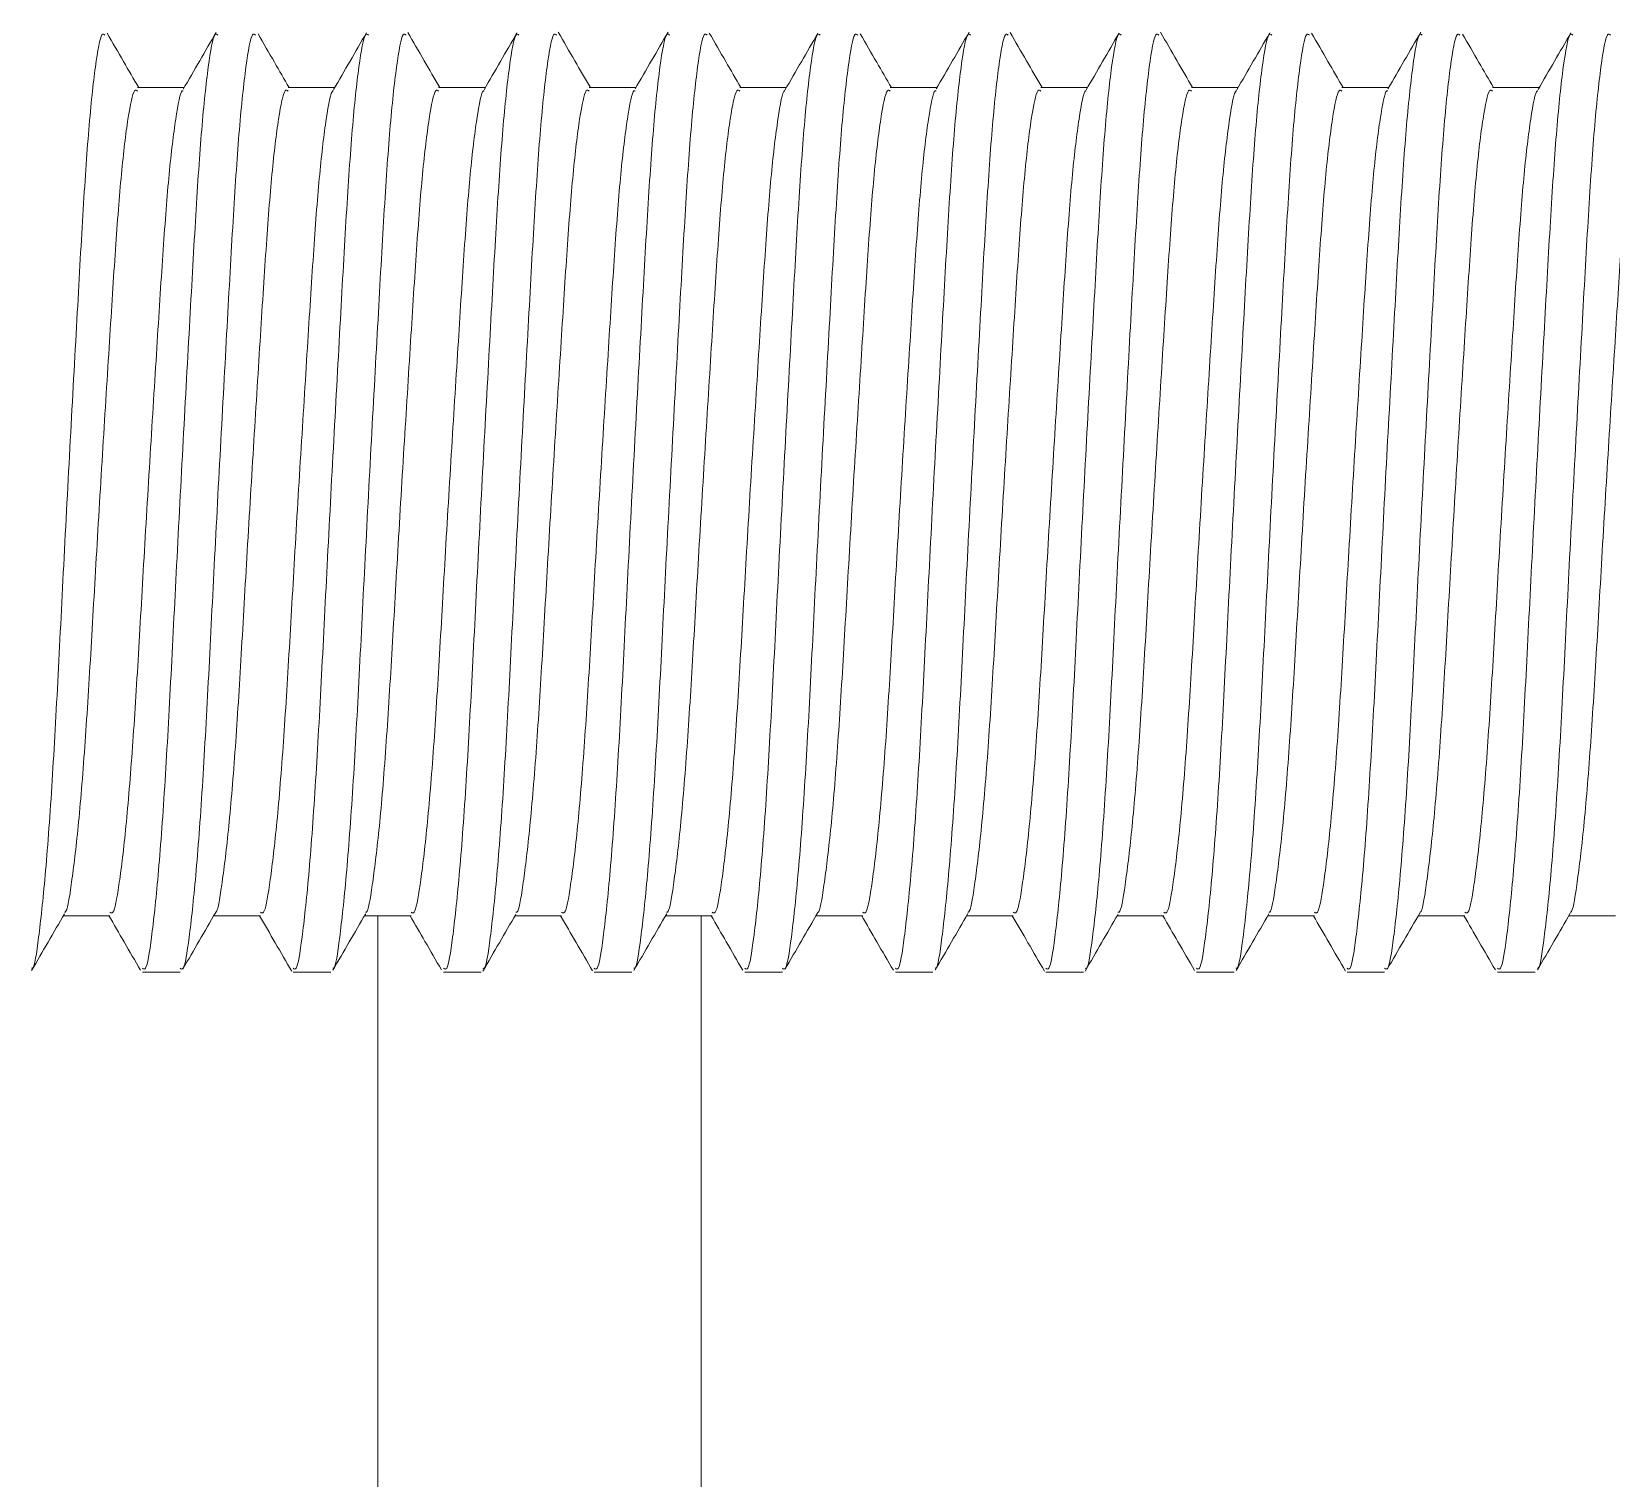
# Model space of a CAD drawing. Header units: millimetres. Extents: x 2509 to 128734, y 2492 to 91667.
# Drawn here: x 37459.04 to 37501.01, y 72064.56 to 72103 of the extents above; entities that cross this region are included whole.
import ezdxf

# ---------------------------------------------------------------- set-up
doc = ezdxf.new("R2010")
doc.units = ezdxf.units.MM
doc.layers.add('SSH_搬运系统', color=7, linetype='Continuous')

# ---------------------------------------------------------------- blocks, each defined once
blk = doc.blocks.new('SSH_机械臂')
at = {"layer": 'SSH_搬运系统', "lineweight": 15}
for p, q in [((1585.873, 2332.643, 0), (1526.873, 2332.643, 0)), ((1585.873, 2324.046, 0), (1526.873, 2324.046, 0))]:
    blk.add_line(p, q, dxfattribs=at)
for centre, radius, start, end in [((3603.35, 2684.145, 0), 2525.003, 188.199093, 258.295751), ((3603.347, 2684.143, 0), 2524, 188.20232, 254.525226)]:
    blk.add_arc(centre, radius, start, end, dxfattribs=at)
for points, knots in [([(1584.418, 2341.836, 0), (1584.669, 2341.691, 0), (1585.171, 2341.4, 0), (1585.673, 2341.109, 0), (1585.924, 2340.963, 0)], [0, 0, 0, 0, 0.500126, 1, 1, 1, 1]), ([(1609.27, 2339.89, 0), (1609.29, 2339.915, 0), (1609.352, 2339.995, 0), (1608.528, 2340.143, 0), (1606.896, 2340.319, 0), (1604.561, 2340.476, 0), (1601.726, 2340.633, 0), (1598.519, 2340.81, 0), (1595.198, 2340.986, 0), (1592.031, 2341.143, 0), (1589.191, 2341.3, 0), (1586.822, 2341.476, 0), (1585.231, 2341.653, 0), (1584.456, 2341.766, 0), (1584.475, 2341.828, 0), (1584.478, 2341.837, 0)], [0, 0, 0, 0, 0.041461, 0.128611, 0.215759, 0.299923, 0.384087, 0.471232, 0.558382, 0.642547, 0.726708, 0.813856, 0.901005, 0.985169, 1, 1, 1, 1]), ([(1607.782, 2339.024, 0), (1607.8, 2339.049, 0), (1607.855, 2339.129, 0), (1607.129, 2339.277, 0), (1605.693, 2339.453, 0), (1603.638, 2339.61, 0), (1601.143, 2339.767, 0), (1598.321, 2339.944, 0), (1595.399, 2340.12, 0), (1592.612, 2340.277, 0), (1590.113, 2340.434, 0), (1588.027, 2340.61, 0), (1586.631, 2340.787, 0), (1585.952, 2340.898, 0), (1585.964, 2340.957, 0), (1585.966, 2340.964, 0)], [0, 0, 0, 0, 0.041617, 0.129097, 0.216576, 0.301056, 0.385537, 0.473014, 0.560494, 0.644974, 0.729454, 0.81693, 0.904415, 0.988894, 1, 1, 1, 1]), ([(1585.873, 2339.784, 0), (1585.641, 2339.65, 0), (1585.157, 2339.369, 0), (1584.673, 2339.089, 0), (1584.422, 2338.943, 0)], [0, 0, 0, 0, 0.480662, 1, 1, 1, 1]), ([(1607.784, 2337.81, 0), (1607.786, 2337.818, 0), (1607.805, 2337.88, 0), (1607.11, 2338.01, 0), (1605.698, 2338.185, 0), (1603.637, 2338.342, 0), (1601.143, 2338.499, 0), (1598.321, 2338.676, 0), (1595.399, 2338.852, 0), (1592.612, 2339.009, 0), (1590.112, 2339.166, 0), (1588.033, 2339.342, 0), (1586.609, 2339.519, 0), (1585.896, 2339.649, 0), (1585.947, 2339.729, 0), (1585.964, 2339.756, 0)], [0, 0, 0, 0, 0.0126939, 0.0999244, 0.1871534, 0.2713919, 0.3556315, 0.4428582, 0.5300886, 0.614327, 0.6985652, 0.7857912, 0.8730261, 0.9572636, 1, 1, 1, 1]), ([(1607.873, 2338.993, 0), (1608.104, 2339.127, 0), (1608.586, 2339.407, 0), (1609.068, 2339.686, 0), (1609.319, 2339.832, 0)], [0, 0, 0, 0, 0.479333, 1, 1, 1, 1]), ([(1609.27, 2336.89, 0), (1609.29, 2336.915, 0), (1609.352, 2336.995, 0), (1608.528, 2337.143, 0), (1606.896, 2337.319, 0), (1604.561, 2337.476, 0), (1601.726, 2337.633, 0), (1598.519, 2337.81, 0), (1595.198, 2337.986, 0), (1592.031, 2338.143, 0), (1589.19, 2338.3, 0), (1586.828, 2338.476, 0), (1585.21, 2338.653, 0), (1584.4, 2338.783, 0), (1584.457, 2338.863, 0), (1584.476, 2338.89, 0)], [0, 0, 0, 0, 0.040337, 0.125124, 0.209909, 0.291791, 0.373673, 0.458455, 0.543242, 0.625125, 0.707005, 0.791789, 0.876576, 0.958458, 1, 1, 1, 1]), ([(1609.27, 2335.89, 0), (1609.29, 2335.915, 0), (1609.352, 2335.995, 0), (1608.528, 2336.143, 0), (1606.896, 2336.319, 0), (1604.561, 2336.476, 0), (1601.726, 2336.633, 0), (1598.519, 2336.81, 0), (1595.198, 2336.986, 0), (1592.031, 2337.143, 0), (1589.19, 2337.3, 0), (1586.828, 2337.476, 0), (1585.21, 2337.653, 0), (1584.4, 2337.783, 0), (1584.457, 2337.863, 0), (1584.476, 2337.89, 0)], [0, 0, 0, 0, 0.040337, 0.125124, 0.209909, 0.291791, 0.373673, 0.458455, 0.543242, 0.625125, 0.707005, 0.791789, 0.876576, 0.958458, 1, 1, 1, 1]), ([(1584.454, 2337.819, 0), (1584.705, 2337.674, 0), (1585.207, 2337.383, 0), (1585.709, 2337.092, 0), (1585.959, 2336.947, 0)], [0, 0, 0, 0, 0.500058, 1, 1, 1, 1]), ([(1609.338, 2336.934, 0), (1609.087, 2337.08, 0), (1608.584, 2337.371, 0), (1608.082, 2337.663, 0), (1607.83, 2337.809, 0)], [0, 0, 0, 0, 0.50012, 1, 1, 1, 1]), ([(1607.782, 2335.024, 0), (1607.8, 2335.049, 0), (1607.855, 2335.129, 0), (1607.129, 2335.277, 0), (1605.693, 2335.453, 0), (1603.638, 2335.61, 0), (1601.143, 2335.767, 0), (1598.321, 2335.944, 0), (1595.399, 2336.12, 0), (1592.612, 2336.277, 0), (1590.114, 2336.434, 0), (1588.025, 2336.61, 0), (1586.64, 2336.787, 0), (1585.968, 2336.892, 0), (1585.966, 2336.946, 0), (1585.966, 2336.947, 0)], [0, 0, 0, 0, 0.042013, 0.130327, 0.21864, 0.303924, 0.38921, 0.47752, 0.565834, 0.651118, 0.736403, 0.824712, 0.91303, 0.998314, 1, 1, 1, 1]), ([(1585.873, 2335.783, 0), (1585.632, 2335.643, 0), (1585.141, 2335.358, 0), (1584.649, 2335.073, 0), (1584.398, 2334.927, 0)], [0, 0, 0, 0, 0.4893041, 1, 1, 1, 1]), ([(1607.873, 2334.995, 0), (1608.098, 2335.126, 0), (1608.573, 2335.401, 0), (1609.049, 2335.677, 0), (1609.3, 2335.822, 0)], [0, 0, 0, 0, 0.472901, 1, 1, 1, 1]), ([(1607.784, 2333.815, 0), (1607.786, 2333.821, 0), (1607.8, 2333.882, 0), (1607.107, 2334.01, 0), (1605.699, 2334.185, 0), (1603.637, 2334.342, 0), (1601.144, 2334.499, 0), (1598.321, 2334.676, 0), (1595.399, 2334.852, 0), (1592.612, 2335.009, 0), (1590.112, 2335.166, 0), (1588.033, 2335.342, 0), (1586.609, 2335.519, 0), (1585.896, 2335.649, 0), (1585.947, 2335.729, 0), (1585.964, 2335.756, 0)], [0, 0, 0, 0, 0.00984, 0.097322, 0.184804, 0.269286, 0.353769, 0.441248, 0.52873, 0.613212, 0.697694, 0.785172, 0.872659, 0.95714, 1, 1, 1, 1]), ([(1609.27, 2332.89, 0), (1609.29, 2332.915, 0), (1609.352, 2332.995, 0), (1608.528, 2333.143, 0), (1606.896, 2333.319, 0), (1604.561, 2333.476, 0), (1601.726, 2333.633, 0), (1598.519, 2333.81, 0), (1595.198, 2333.986, 0), (1592.031, 2334.143, 0), (1589.19, 2334.3, 0), (1586.828, 2334.476, 0), (1585.21, 2334.653, 0), (1584.4, 2334.783, 0), (1584.457, 2334.863, 0), (1584.476, 2334.89, 0)], [0, 0, 0, 0, 0.040337, 0.125124, 0.209909, 0.291791, 0.373673, 0.458455, 0.543242, 0.625125, 0.707005, 0.791789, 0.876576, 0.958458, 1, 1, 1, 1]), ([(1584.422, 2333.834, 0), (1584.673, 2333.689, 0), (1585.174, 2333.398, 0), (1585.675, 2333.108, 0), (1585.926, 2332.962, 0)], [0, 0, 0, 0, 0.500037, 1, 1, 1, 1]), ([(1609.27, 2331.89, 0), (1609.29, 2331.915, 0), (1609.352, 2331.995, 0), (1608.528, 2332.143, 0), (1606.896, 2332.319, 0), (1604.561, 2332.476, 0), (1601.726, 2332.633, 0), (1598.519, 2332.81, 0), (1595.198, 2332.986, 0), (1592.031, 2333.143, 0), (1589.191, 2333.3, 0), (1586.822, 2333.476, 0), (1585.232, 2333.653, 0), (1584.458, 2333.765, 0), (1584.476, 2333.827, 0), (1584.478, 2333.835, 0)], [0, 0, 0, 0, 0.041508, 0.128756, 0.216003, 0.300263, 0.384521, 0.471765, 0.559013, 0.643273, 0.72753, 0.814776, 0.902024, 0.986283, 1, 1, 1, 1]), ([(1609.326, 2332.942, 0), (1609.075, 2333.087, 0), (1608.573, 2333.378, 0), (1608.072, 2333.669, 0), (1607.821, 2333.814, 0)], [0, 0, 0, 0, 0.500066, 1, 1, 1, 1]), ([(1607.782, 2331.024, 0), (1607.8, 2331.049, 0), (1607.855, 2331.129, 0), (1607.129, 2331.277, 0), (1605.693, 2331.453, 0), (1603.638, 2331.61, 0), (1601.143, 2331.767, 0), (1598.321, 2331.944, 0), (1595.399, 2332.12, 0), (1592.612, 2332.277, 0), (1590.113, 2332.434, 0), (1588.027, 2332.61, 0), (1586.632, 2332.787, 0), (1585.953, 2332.897, 0), (1585.965, 2332.957, 0), (1585.966, 2332.963, 0)], [0, 0, 0, 0, 0.041638, 0.129164, 0.216688, 0.301211, 0.385736, 0.473257, 0.560783, 0.645306, 0.729829, 0.81735, 0.90488, 0.989402, 1, 1, 1, 1]), ([(1585.873, 2331.784, 0), (1585.645, 2331.652, 0), (1585.166, 2331.374, 0), (1584.686, 2331.096, 0), (1584.435, 2330.95, 0)], [0, 0, 0, 0, 0.476437, 1, 1, 1, 1]), ([(1607.784, 2329.818, 0), (1607.785, 2329.823, 0), (1607.798, 2329.882, 0), (1607.106, 2330.01, 0), (1605.7, 2330.185, 0), (1603.637, 2330.342, 0), (1601.144, 2330.499, 0), (1598.321, 2330.676, 0), (1595.399, 2330.852, 0), (1592.612, 2331.009, 0), (1590.112, 2331.166, 0), (1588.033, 2331.342, 0), (1586.609, 2331.519, 0), (1585.896, 2331.649, 0), (1585.947, 2331.729, 0), (1585.964, 2331.756, 0)], [0, 0, 0, 0, 0.00846, 0.096064, 0.183667, 0.268267, 0.352868, 0.440469, 0.528073, 0.612673, 0.697272, 0.784872, 0.872481, 0.95708, 1, 1, 1, 1]), ([(1607.873, 2330.993, 0), (1608.111, 2331.131, 0), (1608.6, 2331.415, 0), (1609.089, 2331.698, 0), (1609.34, 2331.843, 0)], [0, 0, 0, 0, 0.4867153, 1, 1, 1, 1]), ([(1609.27, 2328.89, 0), (1609.29, 2328.915, 0), (1609.352, 2328.995, 0), (1608.528, 2329.143, 0), (1606.896, 2329.319, 0), (1604.561, 2329.476, 0), (1601.726, 2329.633, 0), (1598.519, 2329.81, 0), (1595.198, 2329.986, 0), (1592.031, 2330.143, 0), (1589.19, 2330.3, 0), (1586.828, 2330.476, 0), (1585.21, 2330.653, 0), (1584.4, 2330.783, 0), (1584.457, 2330.863, 0), (1584.476, 2330.89, 0)], [0, 0, 0, 0, 0.040337, 0.125124, 0.209909, 0.291791, 0.373673, 0.458455, 0.543242, 0.625125, 0.707005, 0.791789, 0.876576, 0.958458, 1, 1, 1, 1]), ([(1584.402, 2329.846, 0), (1584.653, 2329.701, 0), (1585.155, 2329.41, 0), (1585.657, 2329.119, 0), (1585.908, 2328.973, 0)], [0, 0, 0, 0, 0.500038, 1, 1, 1, 1]), ([(1609.27, 2327.89, 0), (1609.29, 2327.915, 0), (1609.352, 2327.995, 0), (1608.528, 2328.143, 0), (1606.896, 2328.319, 0), (1604.561, 2328.476, 0), (1601.726, 2328.633, 0), (1598.519, 2328.81, 0), (1595.198, 2328.986, 0), (1592.031, 2329.143, 0), (1589.191, 2329.3, 0), (1586.823, 2329.476, 0), (1585.226, 2329.653, 0), (1584.446, 2329.769, 0), (1584.473, 2329.835, 0), (1584.478, 2329.848, 0)], [0, 0, 0, 0, 0.041238, 0.127918, 0.214597, 0.298308, 0.382018, 0.468693, 0.555374, 0.639085, 0.722794, 0.809472, 0.896152, 0.979862, 1, 1, 1, 1]), ([(1609.324, 2328.943, 0), (1609.072, 2329.089, 0), (1608.57, 2329.38, 0), (1608.068, 2329.671, 0), (1607.817, 2329.817, 0)], [0, 0, 0, 0, 0.500115, 1, 1, 1, 1]), ([(1607.782, 2327.024, 0), (1607.8, 2327.049, 0), (1607.855, 2327.129, 0), (1607.129, 2327.277, 0), (1605.693, 2327.453, 0), (1603.638, 2327.61, 0), (1601.143, 2327.767, 0), (1598.321, 2327.944, 0), (1595.399, 2328.12, 0), (1592.612, 2328.277, 0), (1590.113, 2328.434, 0), (1588.028, 2328.61, 0), (1586.626, 2328.787, 0), (1585.944, 2328.901, 0), (1585.962, 2328.964, 0), (1585.965, 2328.975, 0)], [0, 0, 0, 0, 0.041391, 0.128396, 0.2154, 0.299421, 0.383444, 0.470445, 0.557451, 0.641471, 0.725492, 0.812493, 0.899503, 0.983523, 1, 1, 1, 1]), ([(1585.873, 2327.784, 0), (1585.635, 2327.646, 0), (1585.145, 2327.362, 0), (1584.656, 2327.078, 0), (1584.405, 2326.932, 0)], [0, 0, 0, 0, 0.48652, 1, 1, 1, 1]), ([(1607.873, 2326.993, 0), (1608.111, 2327.131, 0), (1608.6, 2327.415, 0), (1609.09, 2327.699, 0), (1609.341, 2327.844, 0)], [0, 0, 0, 0, 0.486784, 1, 1, 1, 1]), ([(1607.784, 2325.802, 0), (1607.787, 2325.813, 0), (1607.811, 2325.877, 0), (1607.113, 2326.01, 0), (1605.698, 2326.185, 0), (1603.637, 2326.342, 0), (1601.143, 2326.499, 0), (1598.321, 2326.676, 0), (1595.399, 2326.852, 0), (1592.612, 2327.009, 0), (1590.112, 2327.166, 0), (1588.033, 2327.342, 0), (1586.609, 2327.519, 0), (1585.896, 2327.649, 0), (1585.947, 2327.729, 0), (1585.964, 2327.756, 0)], [0, 0, 0, 0, 0.016519, 0.103412, 0.190303, 0.274215, 0.358128, 0.445017, 0.531909, 0.615821, 0.699733, 0.786621, 0.873518, 0.957429, 1, 1, 1, 1]), ([(1609.27, 2324.89, 0), (1609.29, 2324.915, 0), (1609.352, 2324.995, 0), (1608.528, 2325.143, 0), (1606.896, 2325.319, 0), (1604.561, 2325.476, 0), (1601.726, 2325.633, 0), (1598.519, 2325.81, 0), (1595.198, 2325.986, 0), (1592.031, 2326.143, 0), (1589.19, 2326.3, 0), (1586.828, 2326.476, 0), (1585.21, 2326.653, 0), (1584.4, 2326.783, 0), (1584.457, 2326.863, 0), (1584.476, 2326.89, 0)], [0, 0, 0, 0, 0.040337, 0.125124, 0.209909, 0.291791, 0.373673, 0.458455, 0.543242, 0.625125, 0.707005, 0.791789, 0.876576, 0.958458, 1, 1, 1, 1]), ([(1584.416, 2325.838, 0), (1584.667, 2325.692, 0), (1585.169, 2325.401, 0), (1585.671, 2325.11, 0), (1585.922, 2324.965, 0)], [0, 0, 0, 0, 0.50013, 1, 1, 1, 1]), ([(1609.27, 2323.89, 0), (1609.29, 2323.915, 0), (1609.352, 2323.995, 0), (1608.528, 2324.143, 0), (1606.896, 2324.319, 0), (1604.561, 2324.476, 0), (1601.726, 2324.633, 0), (1598.519, 2324.81, 0), (1595.198, 2324.986, 0), (1592.031, 2325.143, 0), (1589.191, 2325.3, 0), (1586.822, 2325.476, 0), (1585.23, 2325.653, 0), (1584.455, 2325.767, 0), (1584.475, 2325.829, 0), (1584.478, 2325.839, 0)], [0, 0, 0, 0, 0.041431, 0.1285178, 0.2156031, 0.2997067, 0.3838098, 0.4708915, 0.5579783, 0.6420827, 0.7261836, 0.813268, 0.9003546, 0.9844575, 1, 1, 1, 1]), ([(1609.347, 2324.928, 0), (1609.096, 2325.073, 0), (1608.594, 2325.364, 0), (1608.092, 2325.656, 0), (1607.841, 2325.801, 0)], [0, 0, 0, 0, 0.500067, 1, 1, 1, 1]), ([(1607.782, 2323.024, 0), (1607.8, 2323.049, 0), (1607.855, 2323.129, 0), (1607.129, 2323.277, 0), (1605.693, 2323.453, 0), (1603.638, 2323.61, 0), (1601.143, 2323.767, 0), (1598.321, 2323.944, 0), (1595.399, 2324.12, 0), (1592.612, 2324.277, 0), (1590.113, 2324.434, 0), (1588.027, 2324.61, 0), (1586.63, 2324.787, 0), (1585.951, 2324.898, 0), (1585.964, 2324.958, 0), (1585.966, 2324.966, 0)], [0, 0, 0, 0, 0.041585, 0.129, 0.216413, 0.300829, 0.385246, 0.472656, 0.560071, 0.644487, 0.728902, 0.816312, 0.903731, 0.988146, 1, 1, 1, 1]), ([(1585.873, 2323.784, 0), (1585.641, 2323.65, 0), (1585.158, 2323.37, 0), (1584.676, 2323.09, 0), (1584.425, 2322.945, 0)], [0, 0, 0, 0, 0.4806048, 1, 1, 1, 1]), ([(1607.784, 2321.823, 0), (1607.785, 2321.827, 0), (1607.793, 2321.884, 0), (1607.103, 2322.01, 0), (1605.7, 2322.185, 0), (1603.637, 2322.342, 0), (1601.144, 2322.499, 0), (1598.321, 2322.676, 0), (1595.399, 2322.852, 0), (1592.612, 2323.009, 0), (1590.112, 2323.166, 0), (1588.033, 2323.342, 0), (1586.609, 2323.519, 0), (1585.896, 2323.649, 0), (1585.947, 2323.729, 0), (1585.964, 2323.756, 0)], [0, 0, 0, 0, 0.005495, 0.093362, 0.181227, 0.26608, 0.350933, 0.438796, 0.526662, 0.611515, 0.696367, 0.784229, 0.8721, 0.956952, 1, 1, 1, 1]), ([(1607.873, 2322.993, 0), (1608.104, 2323.128, 0), (1608.587, 2323.407, 0), (1609.069, 2323.687, 0), (1609.32, 2323.832, 0)], [0, 0, 0, 0, 0.479553, 1, 1, 1, 1]), ([(1609.27, 2320.89, 0), (1609.29, 2320.915, 0), (1609.352, 2320.995, 0), (1608.528, 2321.143, 0), (1606.896, 2321.319, 0), (1604.561, 2321.476, 0), (1601.726, 2321.633, 0), (1598.519, 2321.81, 0), (1595.198, 2321.986, 0), (1592.031, 2322.143, 0), (1589.19, 2322.3, 0), (1586.828, 2322.476, 0), (1585.21, 2322.653, 0), (1584.4, 2322.783, 0), (1584.457, 2322.863, 0), (1584.476, 2322.89, 0)], [0, 0, 0, 0, 0.040337, 0.125124, 0.209909, 0.291791, 0.373673, 0.458455, 0.543242, 0.625125, 0.707005, 0.791789, 0.876576, 0.958458, 1, 1, 1, 1]), ([(1609.27, 2319.89, 0), (1609.29, 2319.915, 0), (1609.352, 2319.995, 0), (1608.528, 2320.143, 0), (1606.896, 2320.319, 0), (1604.561, 2320.476, 0), (1601.726, 2320.633, 0), (1598.519, 2320.81, 0), (1595.198, 2320.986, 0), (1592.031, 2321.143, 0), (1589.19, 2321.3, 0), (1586.828, 2321.476, 0), (1585.21, 2321.653, 0), (1584.4, 2321.783, 0), (1584.457, 2321.863, 0), (1584.476, 2321.89, 0)], [0, 0, 0, 0, 0.040337, 0.125124, 0.209909, 0.291791, 0.373673, 0.458455, 0.543242, 0.625125, 0.707005, 0.791789, 0.876576, 0.958458, 1, 1, 1, 1]), ([(1584.453, 2321.82, 0), (1584.704, 2321.674, 0), (1585.206, 2321.383, 0), (1585.708, 2321.092, 0), (1585.959, 2320.947, 0)], [0, 0, 0, 0, 0.500121, 1, 1, 1, 1]), ([(1609.312, 2320.949, 0), (1609.061, 2321.095, 0), (1608.559, 2321.386, 0), (1608.057, 2321.677, 0), (1607.806, 2321.823, 0)], [0, 0, 0, 0, 0.500114, 1, 1, 1, 1]), ([(1607.782, 2319.024, 0), (1607.8, 2319.049, 0), (1607.855, 2319.129, 0), (1607.129, 2319.277, 0), (1605.693, 2319.453, 0), (1603.638, 2319.61, 0), (1601.143, 2319.767, 0), (1598.321, 2319.944, 0), (1595.399, 2320.12, 0), (1592.612, 2320.277, 0), (1590.114, 2320.434, 0), (1588.025, 2320.61, 0), (1586.639, 2320.787, 0), (1585.964, 2320.893, 0), (1585.966, 2320.948, 0), (1585.966, 2320.95, 0)], [0, 0, 0, 0, 0.041933, 0.130079, 0.218223, 0.303345, 0.388468, 0.47661, 0.564755, 0.649877, 0.734999, 0.82314, 0.91129, 0.996411, 1, 1, 1, 1]), ([(1607.873, 2318.996, 0), (1608.097, 2319.126, 0), (1608.571, 2319.401, 0), (1609.046, 2319.676, 0), (1609.297, 2319.821, 0)], [0, 0, 0, 0, 0.471611, 1, 1, 1, 1]), ([(1585.873, 2319.784, 0), (1585.641, 2319.65, 0), (1585.157, 2319.369, 0), (1584.673, 2319.089, 0), (1584.422, 2318.943, 0)], [0, 0, 0, 0, 0.480628, 1, 1, 1, 1]), ([(1607.784, 2317.806, 0), (1607.787, 2317.815, 0), (1607.808, 2317.878, 0), (1607.112, 2318.01, 0), (1605.698, 2318.185, 0), (1603.637, 2318.342, 0), (1601.143, 2318.499, 0), (1598.321, 2318.676, 0), (1595.399, 2318.852, 0), (1592.612, 2319.009, 0), (1590.112, 2319.166, 0), (1588.033, 2319.342, 0), (1586.609, 2319.519, 0), (1585.896, 2319.649, 0), (1585.947, 2319.729, 0), (1585.964, 2319.756, 0)], [0, 0, 0, 0, 0.014756, 0.101804, 0.188851, 0.272913, 0.356977, 0.444022, 0.53107, 0.615132, 0.699195, 0.786238, 0.873291, 0.957353, 1, 1, 1, 1]), ([(1609.27, 2316.89, 0), (1609.29, 2316.915, 0), (1609.352, 2316.995, 0), (1608.528, 2317.143, 0), (1606.896, 2317.319, 0), (1604.561, 2317.476, 0), (1601.726, 2317.633, 0), (1598.519, 2317.81, 0), (1595.198, 2317.986, 0), (1592.031, 2318.143, 0), (1589.19, 2318.3, 0), (1586.828, 2318.476, 0), (1585.21, 2318.653, 0), (1584.4, 2318.783, 0), (1584.457, 2318.863, 0), (1584.476, 2318.89, 0)], [0, 0, 0, 0, 0.040337, 0.125124, 0.209909, 0.291791, 0.373673, 0.458455, 0.543242, 0.625125, 0.707005, 0.791789, 0.876576, 0.958458, 1, 1, 1, 1]), ([(1584.427, 2317.832, 0), (1584.677, 2317.686, 0), (1585.179, 2317.396, 0), (1585.68, 2317.105, 0), (1585.93, 2316.96, 0)], [0, 0, 0, 0, 0.5000224, 1, 1, 1, 1]), ([(1609.27, 2315.89, 0), (1609.29, 2315.915, 0), (1609.352, 2315.995, 0), (1608.528, 2316.143, 0), (1606.896, 2316.319, 0), (1604.561, 2316.476, 0), (1601.726, 2316.633, 0), (1598.519, 2316.81, 0), (1595.198, 2316.986, 0), (1592.031, 2317.143, 0), (1589.191, 2317.3, 0), (1586.821, 2317.476, 0), (1585.233, 2317.653, 0), (1584.461, 2317.765, 0), (1584.476, 2317.825, 0), (1584.478, 2317.833, 0)], [0, 0, 0, 0, 0.041567, 0.128938, 0.216309, 0.300687, 0.385065, 0.472432, 0.559804, 0.644183, 0.728559, 0.815929, 0.9033, 0.987678, 1, 1, 1, 1]), ([(1609.344, 2316.93, 0), (1609.093, 2317.076, 0), (1608.59, 2317.367, 0), (1608.088, 2317.659, 0), (1607.836, 2317.805, 0)], [0, 0, 0, 0, 0.500129, 1, 1, 1, 1]), ([(1607.782, 2315.024, 0), (1607.8, 2315.049, 0), (1607.855, 2315.129, 0), (1607.129, 2315.277, 0), (1605.693, 2315.453, 0), (1603.638, 2315.61, 0), (1601.143, 2315.767, 0), (1598.321, 2315.944, 0), (1595.399, 2316.12, 0), (1592.612, 2316.277, 0), (1590.113, 2316.434, 0), (1588.027, 2316.61, 0), (1586.633, 2316.787, 0), (1585.955, 2316.897, 0), (1585.965, 2316.955, 0), (1585.966, 2316.961, 0)], [0, 0, 0, 0, 0.041695, 0.129339, 0.216981, 0.301619, 0.386258, 0.473899, 0.561543, 0.64618, 0.730818, 0.818457, 0.906106, 0.990743, 1, 1, 1, 1]), ([(1585.873, 2315.783, 0), (1585.633, 2315.644, 0), (1585.142, 2315.359, 0), (1584.652, 2315.075, 0), (1584.401, 2314.929, 0)], [0, 0, 0, 0, 0.4887013, 1, 1, 1, 1]), ([(1607.784, 2313.82, 0), (1607.785, 2313.825, 0), (1607.796, 2313.883, 0), (1607.105, 2314.01, 0), (1605.7, 2314.185, 0), (1603.637, 2314.342, 0), (1601.144, 2314.499, 0), (1598.321, 2314.676, 0), (1595.399, 2314.852, 0), (1592.612, 2315.009, 0), (1590.112, 2315.166, 0), (1588.033, 2315.342, 0), (1586.609, 2315.519, 0), (1585.896, 2315.649, 0), (1585.947, 2315.729, 0), (1585.964, 2315.756, 0)], [0, 0, 0, 0, 0.007189, 0.094906, 0.182621, 0.26733, 0.352039, 0.439752, 0.527469, 0.612177, 0.696885, 0.784597, 0.872318, 0.957025, 1, 1, 1, 1]), ([(1607.873, 2314.993, 0), (1608.11, 2315.131, 0), (1608.599, 2315.414, 0), (1609.087, 2315.697, 0), (1609.338, 2315.842, 0)], [0, 0, 0, 0, 0.486133, 1, 1, 1, 1]), ([(1609.27, 2312.89, 0), (1609.29, 2312.915, 0), (1609.352, 2312.995, 0), (1608.528, 2313.143, 0), (1606.896, 2313.319, 0), (1604.561, 2313.476, 0), (1601.726, 2313.633, 0), (1598.519, 2313.81, 0), (1595.198, 2313.986, 0), (1592.031, 2314.143, 0), (1589.19, 2314.3, 0), (1586.828, 2314.476, 0), (1585.21, 2314.653, 0), (1584.4, 2314.783, 0), (1584.457, 2314.863, 0), (1584.476, 2314.89, 0)], [0, 0, 0, 0, 0.040337, 0.125124, 0.209909, 0.291791, 0.373673, 0.458455, 0.543242, 0.625125, 0.707005, 0.791789, 0.876576, 0.958458, 1, 1, 1, 1]), ([(1584.402, 2313.846, 0), (1584.653, 2313.701, 0), (1585.155, 2313.41, 0), (1585.657, 2313.119, 0), (1585.908, 2312.973, 0)], [0, 0, 0, 0, 0.500108, 1, 1, 1, 1]), ([(1609.27, 2311.89, 0), (1609.29, 2311.915, 0), (1609.352, 2311.995, 0), (1608.528, 2312.143, 0), (1606.896, 2312.319, 0), (1604.561, 2312.476, 0), (1601.726, 2312.633, 0), (1598.519, 2312.81, 0), (1595.198, 2312.986, 0), (1592.031, 2313.143, 0), (1589.191, 2313.3, 0), (1586.823, 2313.476, 0), (1585.226, 2313.653, 0), (1584.446, 2313.769, 0), (1584.473, 2313.835, 0), (1584.478, 2313.847, 0)], [0, 0, 0, 0, 0.0412394, 0.1279235, 0.214606, 0.2983207, 0.3820348, 0.4687138, 0.5553978, 0.6391133, 0.7228252, 0.8095068, 0.8961907, 0.9799047, 1, 1, 1, 1]), ([(1609.317, 2312.947, 0), (1609.066, 2313.092, 0), (1608.565, 2313.383, 0), (1608.063, 2313.674, 0), (1607.813, 2313.819, 0)], [0, 0, 0, 0, 0.500052, 1, 1, 1, 1]), ([(1607.782, 2311.024, 0), (1607.8, 2311.049, 0), (1607.855, 2311.129, 0), (1607.129, 2311.277, 0), (1605.693, 2311.453, 0), (1603.638, 2311.61, 0), (1601.143, 2311.767, 0), (1598.321, 2311.944, 0), (1595.399, 2312.12, 0), (1592.612, 2312.277, 0), (1590.113, 2312.434, 0), (1588.028, 2312.61, 0), (1586.626, 2312.787, 0), (1585.944, 2312.901, 0), (1585.962, 2312.964, 0), (1585.965, 2312.975, 0)], [0, 0, 0, 0, 0.041391, 0.128397, 0.215401, 0.299422, 0.383445, 0.470447, 0.557452, 0.641474, 0.725495, 0.812496, 0.899506, 0.983527, 1, 1, 1, 1]), ([(1607.873, 2310.993, 0), (1608.111, 2311.132, 0), (1608.601, 2311.416, 0), (1609.091, 2311.699, 0), (1609.342, 2311.845, 0)], [0, 0, 0, 0, 0.487112, 1, 1, 1, 1]), ([(1585.873, 2311.784, 0), (1585.641, 2311.65, 0), (1585.156, 2311.368, 0), (1584.671, 2311.087, 0), (1584.417, 2310.94, 0)], [0, 0, 0, 0, 0.47648, 1, 1, 1, 1]), ([(1607.784, 2309.817, 0), (1607.785, 2309.823, 0), (1607.798, 2309.882, 0), (1607.106, 2310.01, 0), (1605.699, 2310.185, 0), (1603.637, 2310.342, 0), (1601.144, 2310.499, 0), (1598.321, 2310.676, 0), (1595.399, 2310.852, 0), (1592.612, 2311.009, 0), (1590.112, 2311.166, 0), (1588.033, 2311.342, 0), (1586.609, 2311.519, 0), (1585.896, 2311.649, 0), (1585.947, 2311.729, 0), (1585.964, 2311.756, 0)], [0, 0, 0, 0, 0.008665, 0.096252, 0.183836, 0.268419, 0.353002, 0.440585, 0.528171, 0.612753, 0.697335, 0.784917, 0.872508, 0.957089, 1, 1, 1, 1]), ([(1609.27, 2308.89, 0), (1609.29, 2308.915, 0), (1609.352, 2308.995, 0), (1608.528, 2309.143, 0), (1606.896, 2309.319, 0), (1604.561, 2309.476, 0), (1601.726, 2309.633, 0), (1598.519, 2309.81, 0), (1595.198, 2309.986, 0), (1592.031, 2310.143, 0), (1589.19, 2310.3, 0), (1586.828, 2310.476, 0), (1585.21, 2310.653, 0), (1584.4, 2310.783, 0), (1584.457, 2310.863, 0), (1584.476, 2310.89, 0)], [0, 0, 0, 0, 0.040337, 0.125124, 0.209909, 0.291791, 0.373673, 0.458455, 0.543242, 0.625125, 0.707005, 0.791789, 0.876576, 0.958458, 1, 1, 1, 1]), ([(1584.414, 2309.839, 0), (1584.665, 2309.693, 0), (1585.167, 2309.402, 0), (1585.669, 2309.111, 0), (1585.92, 2308.966, 0)], [0, 0, 0, 0, 0.500125, 1, 1, 1, 1]), ([(1609.27, 2307.89, 0), (1609.29, 2307.915, 0), (1609.352, 2307.995, 0), (1608.528, 2308.143, 0), (1606.896, 2308.319, 0), (1604.561, 2308.476, 0), (1601.726, 2308.633, 0), (1598.519, 2308.81, 0), (1595.198, 2308.986, 0), (1592.031, 2309.143, 0), (1589.191, 2309.3, 0), (1586.822, 2309.476, 0), (1585.23, 2309.653, 0), (1584.454, 2309.767, 0), (1584.475, 2309.83, 0), (1584.478, 2309.84, 0)], [0, 0, 0, 0, 0.041409, 0.128449, 0.215487, 0.299546, 0.383603, 0.470638, 0.557678, 0.641738, 0.725793, 0.812831, 0.899871, 0.983928, 1, 1, 1, 1]), ([(1609.325, 2308.943, 0), (1609.073, 2309.088, 0), (1608.571, 2309.379, 0), (1608.069, 2309.671, 0), (1607.817, 2309.817, 0)], [0, 0, 0, 0, 0.500123, 1, 1, 1, 1]), ([(1607.782, 2307.024, 0), (1607.8, 2307.049, 0), (1607.855, 2307.129, 0), (1607.129, 2307.277, 0), (1605.693, 2307.453, 0), (1603.638, 2307.61, 0), (1601.143, 2307.767, 0), (1598.321, 2307.944, 0), (1595.399, 2308.12, 0), (1592.612, 2308.277, 0), (1590.113, 2308.434, 0), (1588.027, 2308.61, 0), (1586.63, 2308.787, 0), (1585.95, 2308.899, 0), (1585.964, 2308.959, 0), (1585.966, 2308.967, 0)], [0, 0, 0, 0, 0.041556, 0.128908, 0.216259, 0.300615, 0.384973, 0.472321, 0.559673, 0.644029, 0.728385, 0.815733, 0.90309, 0.987445, 1, 1, 1, 1]), ([(1585.873, 2307.783, 0), (1585.633, 2307.644, 0), (1585.142, 2307.359, 0), (1584.651, 2307.074, 0), (1584.4, 2306.929, 0)], [0, 0, 0, 0, 0.488148, 1, 1, 1, 1]), ([(1607.784, 2305.805, 0), (1607.787, 2305.814, 0), (1607.809, 2305.878, 0), (1607.112, 2306.01, 0), (1605.698, 2306.185, 0), (1603.637, 2306.342, 0), (1601.143, 2306.499, 0), (1598.321, 2306.676, 0), (1595.399, 2306.852, 0), (1592.612, 2307.009, 0), (1590.112, 2307.166, 0), (1588.033, 2307.342, 0), (1586.609, 2307.519, 0), (1585.896, 2307.649, 0), (1585.947, 2307.729, 0), (1585.964, 2307.756, 0)], [0, 0, 0, 0, 0.015165, 0.102177, 0.189188, 0.273215, 0.357244, 0.444252, 0.531265, 0.615292, 0.69932, 0.786327, 0.873344, 0.95737, 1, 1, 1, 1]), ([(1607.873, 2306.993, 0), (1608.105, 2307.128, 0), (1608.588, 2307.408, 0), (1609.07, 2307.687, 0), (1609.322, 2307.833, 0)], [0, 0, 0, 0, 0.480005, 1, 1, 1, 1]), ([(1609.27, 2304.89, 0), (1609.29, 2304.915, 0), (1609.352, 2304.995, 0), (1608.528, 2305.143, 0), (1606.896, 2305.319, 0), (1604.561, 2305.476, 0), (1601.726, 2305.633, 0), (1598.519, 2305.81, 0), (1595.198, 2305.986, 0), (1592.031, 2306.143, 0), (1589.19, 2306.3, 0), (1586.828, 2306.476, 0), (1585.21, 2306.653, 0), (1584.4, 2306.783, 0), (1584.457, 2306.863, 0), (1584.476, 2306.89, 0)], [0, 0, 0, 0, 0.040337, 0.125124, 0.209909, 0.291791, 0.373673, 0.458455, 0.543242, 0.625125, 0.707005, 0.791789, 0.876576, 0.958458, 1, 1, 1, 1]), ([(1609.27, 2303.89, 0), (1609.29, 2303.915, 0), (1609.352, 2303.995, 0), (1608.528, 2304.143, 0), (1606.896, 2304.319, 0), (1604.561, 2304.476, 0), (1601.726, 2304.633, 0), (1598.519, 2304.81, 0), (1595.198, 2304.986, 0), (1592.031, 2305.143, 0), (1589.19, 2305.3, 0), (1586.828, 2305.476, 0), (1585.21, 2305.653, 0), (1584.4, 2305.783, 0), (1584.457, 2305.863, 0), (1584.476, 2305.89, 0)], [0, 0, 0, 0, 0.040337, 0.125124, 0.209909, 0.291791, 0.373673, 0.458455, 0.543242, 0.625125, 0.707005, 0.791789, 0.876576, 0.958458, 1, 1, 1, 1]), ([(1584.451, 2305.82, 0), (1584.702, 2305.675, 0), (1585.205, 2305.384, 0), (1585.706, 2305.093, 0), (1585.957, 2304.947, 0)], [0, 0, 0, 0, 0.500063, 1, 1, 1, 1]), ([(1609.343, 2304.931, 0), (1609.092, 2305.076, 0), (1608.59, 2305.367, 0), (1608.088, 2305.658, 0), (1607.837, 2305.804, 0)], [0, 0, 0, 0, 0.500072, 1, 1, 1, 1]), ([(1607.782, 2303.024, 0), (1607.8, 2303.049, 0), (1607.855, 2303.129, 0), (1607.129, 2303.277, 0), (1605.693, 2303.453, 0), (1603.638, 2303.61, 0), (1601.143, 2303.767, 0), (1598.321, 2303.944, 0), (1595.399, 2304.12, 0), (1592.612, 2304.277, 0), (1590.114, 2304.434, 0), (1588.025, 2304.61, 0), (1586.64, 2304.787, 0), (1585.967, 2304.892, 0), (1585.966, 2304.946, 0), (1585.966, 2304.948, 0)], [0, 0, 0, 0, 0.041993, 0.130264, 0.218533, 0.303776, 0.389021, 0.477288, 0.565559, 0.650802, 0.736045, 0.824311, 0.912586, 0.997828, 1, 1, 1, 1]), ([(1585.873, 2303.784, 0), (1585.644, 2303.651, 0), (1585.163, 2303.372, 0), (1584.683, 2303.094, 0), (1584.432, 2302.948, 0)], [0, 0, 0, 0, 0.47783, 1, 1, 1, 1]), ([(1607.784, 2301.816, 0), (1607.785, 2301.821, 0), (1607.8, 2301.882, 0), (1607.107, 2302.01, 0), (1605.699, 2302.185, 0), (1603.637, 2302.342, 0), (1601.144, 2302.499, 0), (1598.321, 2302.676, 0), (1595.399, 2302.852, 0), (1592.612, 2303.009, 0), (1590.112, 2303.166, 0), (1588.033, 2303.342, 0), (1586.609, 2303.519, 0), (1585.896, 2303.649, 0), (1585.947, 2303.729, 0), (1585.964, 2303.756, 0)], [0, 0, 0, 0, 0.009596, 0.0971, 0.184603, 0.269106, 0.35361, 0.44111, 0.528614, 0.613117, 0.697619, 0.785119, 0.872628, 0.957129, 1, 1, 1, 1]), ([(1607.873, 2302.996, 0), (1608.096, 2303.125, 0), (1608.569, 2303.4, 0), (1609.043, 2303.675, 0), (1609.294, 2303.82, 0)], [0, 0, 0, 0, 0.470639, 1, 1, 1, 1]), ([(1609.27, 2300.89, 0), (1609.29, 2300.915, 0), (1609.352, 2300.995, 0), (1608.528, 2301.143, 0), (1606.896, 2301.319, 0), (1604.561, 2301.476, 0), (1601.726, 2301.633, 0), (1598.519, 2301.81, 0), (1595.198, 2301.986, 0), (1592.031, 2302.143, 0), (1589.19, 2302.3, 0), (1586.828, 2302.476, 0), (1585.21, 2302.653, 0), (1584.4, 2302.783, 0), (1584.457, 2302.863, 0), (1584.476, 2302.89, 0)], [0, 0, 0, 0, 0.040337, 0.125124, 0.209909, 0.291791, 0.373673, 0.458455, 0.543242, 0.625125, 0.707005, 0.791789, 0.876576, 0.958458, 1, 1, 1, 1]), ([(1584.432, 2301.829, 0), (1584.683, 2301.684, 0), (1585.184, 2301.393, 0), (1585.685, 2301.103, 0), (1585.936, 2300.957, 0)], [0, 0, 0, 0, 0.500072, 1, 1, 1, 1]), ([(1609.27, 2299.89, 0), (1609.29, 2299.915, 0), (1609.352, 2299.995, 0), (1608.528, 2300.143, 0), (1606.896, 2300.319, 0), (1604.561, 2300.476, 0), (1601.726, 2300.633, 0), (1598.519, 2300.81, 0), (1595.198, 2300.986, 0), (1592.031, 2301.143, 0), (1589.191, 2301.3, 0), (1586.821, 2301.476, 0), (1585.235, 2301.653, 0), (1584.463, 2301.764, 0), (1584.477, 2301.823, 0), (1584.479, 2301.83, 0)], [0, 0, 0, 0, 0.041629, 0.129131, 0.216631, 0.301136, 0.38564, 0.473137, 0.560639, 0.645145, 0.729647, 0.817146, 0.904648, 0.989152, 1, 1, 1, 1]), ([(1609.327, 2300.941, 0), (1609.076, 2301.087, 0), (1608.574, 2301.378, 0), (1608.072, 2301.669, 0), (1607.821, 2301.815, 0)], [0, 0, 0, 0, 0.500079, 1, 1, 1, 1]), ([(1607.782, 2299.024, 0), (1607.8, 2299.049, 0), (1607.855, 2299.129, 0), (1607.129, 2299.277, 0), (1605.693, 2299.453, 0), (1603.638, 2299.61, 0), (1601.143, 2299.767, 0), (1598.321, 2299.944, 0), (1595.399, 2300.12, 0), (1592.612, 2300.277, 0), (1590.113, 2300.434, 0), (1588.026, 2300.61, 0), (1586.634, 2300.787, 0), (1585.957, 2300.896, 0), (1585.965, 2300.953, 0), (1585.966, 2300.958, 0)], [0, 0, 0, 0, 0.041757, 0.129532, 0.217305, 0.302069, 0.386834, 0.474604, 0.562379, 0.647143, 0.731907, 0.819677, 0.907456, 0.992219, 1, 1, 1, 1])]:
    blk.add_open_spline(points, degree=3, knots=knots, dxfattribs=at)
for points in [[(1585.873, 2340.993, 0), (1585.873, 2339.756, 0)], [(1584.373, 2338.89, 0), (1584.373, 2337.89, 0)], [(1607.873, 2337.784, 0), (1607.873, 2339.024, 0)], [(1585.873, 2336.997, 0), (1585.873, 2335.756, 0)], [(1607.873, 2333.784, 0), (1607.873, 2335.024, 0)], [(1584.373, 2334.89, 0), (1584.373, 2333.89, 0)], [(1585.873, 2332.993, 0), (1585.873, 2331.756, 0)], [(1584.373, 2330.89, 0), (1584.373, 2329.89, 0)], [(1607.873, 2329.784, 0), (1607.873, 2331.024, 0)], [(1585.873, 2328.993, 0), (1585.873, 2327.756, 0)], [(1607.873, 2325.783, 0), (1607.873, 2327.024, 0)], [(1584.373, 2326.89, 0), (1584.373, 2325.89, 0)], [(1585.873, 2324.993, 0), (1585.873, 2323.756, 0)], [(1584.373, 2322.89, 0), (1584.373, 2321.89, 0)], [(1607.873, 2321.784, 0), (1607.873, 2323.024, 0)], [(1585.873, 2320.996, 0), (1585.873, 2319.756, 0)], [(1607.873, 2317.783, 0), (1607.873, 2319.024, 0)], [(1584.373, 2318.89, 0), (1584.373, 2317.89, 0)], [(1585.873, 2316.993, 0), (1585.873, 2315.756, 0)], [(1584.373, 2314.89, 0), (1584.373, 2313.89, 0)], [(1607.873, 2313.784, 0), (1607.873, 2315.024, 0)], [(1585.873, 2312.994, 0), (1585.873, 2311.756, 0)], [(1607.873, 2309.784, 0), (1607.873, 2311.024, 0)], [(1584.373, 2310.89, 0), (1584.373, 2309.89, 0)], [(1585.873, 2308.993, 0), (1585.873, 2307.756, 0)], [(1584.373, 2306.89, 0), (1584.373, 2305.89, 0)], [(1607.873, 2305.783, 0), (1607.873, 2307.024, 0)], [(1585.873, 2304.996, 0), (1585.873, 2303.756, 0)], [(1607.873, 2301.784, 0), (1607.873, 2303.024, 0)], [(1584.373, 2302.89, 0), (1584.373, 2301.89, 0)], [(1585.873, 2300.994, 0), (1585.873, 2299.756, 0)]]:
    blk.add_open_spline(points, degree=1, dxfattribs=at)

msp = doc.modelspace()

# ---------------------------------------------------------------- block references
at = {"layer": 'SSH_搬运系统', "rotation": 90}
msp.add_blockref('SSH_机械臂', (39800.878, 70493.639, 0), dxfattribs=at)

doc.saveas('drawing.dxf')
